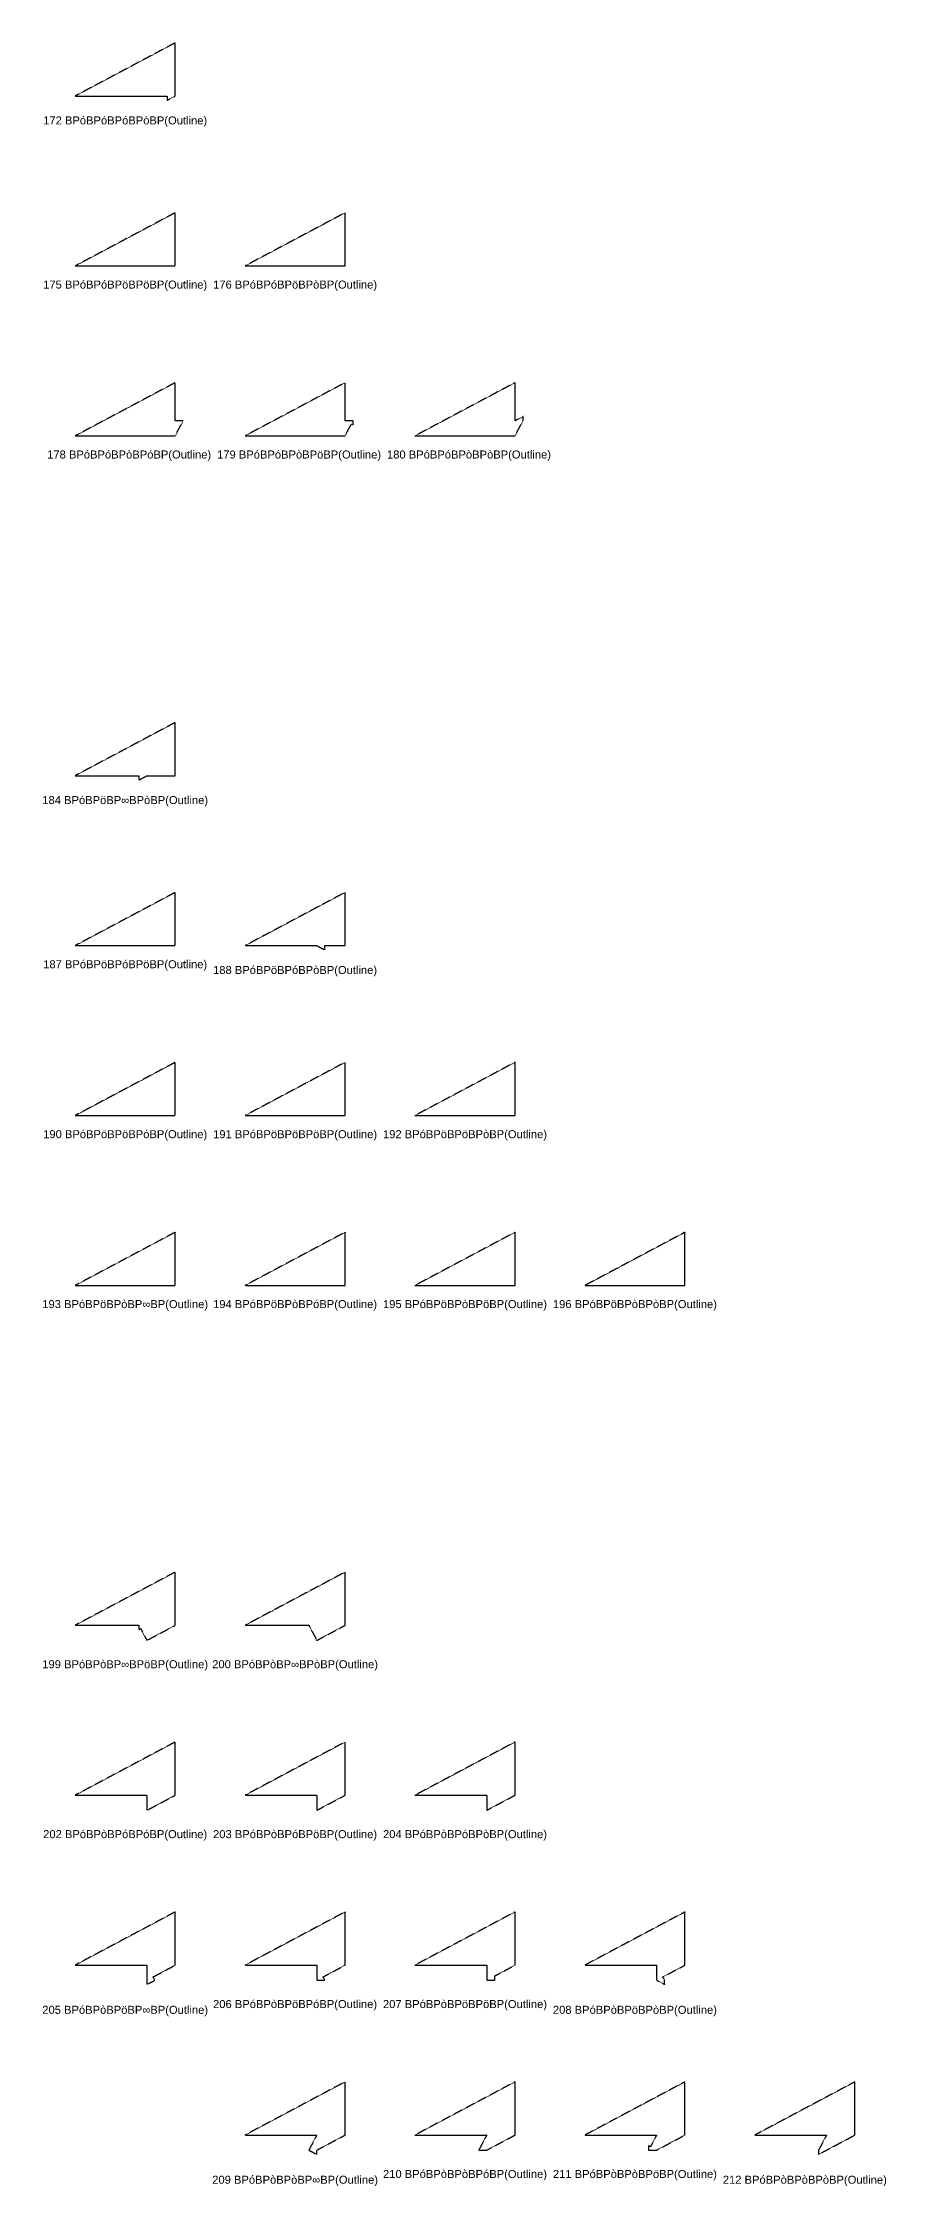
# Model space of a CAD drawing. Header units: millimetres. Extents: x 130908 to 599272, y -2842299 to 24518.
# Drawn here: x 419114 to 545587, y -1774913 to -1453486 of the extents above; entities that cross this region are included whole.
import ezdxf
from ezdxf.enums import TextEntityAlignment as Align

# ---------------------------------------------------------------- set-up
doc = ezdxf.new("R2010")
doc.units = ezdxf.units.MM
doc.linetypes.add('DASHED', pattern=[19.05, 12.7, -6.35])
doc.styles.add('Arial', font='arial_0.ttf')

msp = doc.modelspace()

# ---------------------------------------------------------------- linework, layer by layer
at = {"linetype": 'DASHED'}
for points in [[(438960, -1461462), (438960, -1453486), (423960, -1461462), (437761, -1461462), (437761, -1462099)], [(438960, -1486945), (438960, -1478969), (423960, -1486945)], [(464443, -1486945), (464443, -1478969), (449443, -1486945)], [(440159, -1510173), (438960, -1510173), (438960, -1504452), (423960, -1512427), (438960, -1512427)], [(465642, -1510173), (464443, -1510173), (464443, -1504452), (449443, -1512427), (464443, -1512427), (465378, -1510670), (465642, -1510810)], [(489926, -1510173), (489926, -1504452), (474926, -1512427), (489926, -1512427), (491125, -1510173), (491125, -1509535)], [(423960, -1563393), (433521, -1563393), (433521, -1564031), (434719, -1563393), (438960, -1563393), (438960, -1555417)], [(423960, -1588876), (438960, -1588876), (438960, -1580900)], [(449443, -1588876), (460202, -1588876), (461401, -1589513), (461401, -1588876), (464443, -1588876), (464443, -1580900)], [(423960, -1614359), (438960, -1614359), (438960, -1606383)], [(449443, -1614359), (464443, -1614359), (464443, -1606383)], [(474926, -1614359), (489926, -1614359), (489926, -1606383)], [(423960, -1639842), (438960, -1639842), (438960, -1631866)], [(449443, -1639842), (464443, -1639842), (464443, -1631866)], [(474926, -1639842), (489926, -1639842), (489926, -1631866)], [(500409, -1639842), (515409, -1639842), (515409, -1631866)], [(433785, -1691304), (434719, -1693062), (438960, -1690807), (438960, -1682832), (423960, -1690807), (433521, -1690807), (433521, -1691445)], [(464443, -1682832), (449443, -1690807), (459003, -1690807), (460202, -1693062), (464443, -1690807)], [(434719, -1716290), (434719, -1718545), (438960, -1716290), (438960, -1708314), (423960, -1716290)], [(460202, -1716290), (460202, -1718545), (464443, -1716290), (464443, -1708314), (449443, -1716290)], [(485685, -1716290), (485685, -1718545), (489926, -1716290), (489926, -1708314), (474926, -1716290)], [(435654, -1743531), (438960, -1741773), (438960, -1733797), (423960, -1741773), (434719, -1741773), (434719, -1744665), (435918, -1744028)], [(461401, -1744028), (461137, -1743531), (464443, -1741773), (464443, -1733797), (449443, -1741773), (460202, -1741773), (460202, -1744028)], [(486884, -1743390), (489926, -1741773), (489926, -1733797), (474926, -1741773), (485685, -1741773), (485685, -1744028), (486884, -1744028)], [(512103, -1743531), (515409, -1741773), (515409, -1733797), (500409, -1741773), (511168, -1741773), (511168, -1744028), (512367, -1744665), (512367, -1744028)], [(464443, -1759280), (449443, -1767256), (460202, -1767256), (459003, -1769510), (460202, -1770148), (460202, -1769510), (464443, -1767256)], [(484486, -1769510), (485685, -1769510), (489926, -1767256), (489926, -1759280), (474926, -1767256), (485685, -1767256)], [(509969, -1769510), (511168, -1769510), (515409, -1767256), (515409, -1759280), (500409, -1767256), (511168, -1767256), (510233, -1769014), (509969, -1768873)], [(540892, -1759280), (525892, -1767256), (536651, -1767256), (535452, -1769510), (535452, -1770148), (540892, -1767256)]]:
    msp.add_lwpolyline(points, close=True, dxfattribs=at)

# ---------------------------------------------------------------- texts
at = {"linetype": 'DASHED', "ltscale": 100, "style": 'Arial'}
for s, p in [('172 BPóBPóBPóBPòBP(Outline)', (431460, -1465114)), ('175 BPóBPóBPöBPöBP(Outline)', (431460, -1489736)), ('176 BPóBPóBPöBPòBP(Outline)', (456943, -1489736)), ('178 BPóBPóBPòBPóBP(Outline)', (432060, -1515219)), ('179 BPóBPóBPòBPöBP(Outline)', (457542, -1515219)), ('180 BPóBPóBPòBPòBP(Outline)', (483025, -1515219)), ('184 BPóBPöBP∞BPòBP(Outline)', (431460, -1567045)), ('187 BPóBPöBPóBPöBP(Outline)', (431460, -1591667)), ('188 BPóBPöBPóBPòBP(Outline)', (456943, -1592528)), ('190 BPóBPöBPöBPóBP(Outline)', (431460, -1617150)), ('191 BPóBPöBPöBPöBP(Outline)', (456943, -1617150)), ('192 BPóBPöBPöBPòBP(Outline)', (482426, -1617150)), ('193 BPóBPöBPòBP∞BP(Outline)', (431460, -1642633)), ('194 BPóBPöBPòBPóBP(Outline)', (456943, -1642633)), ('195 BPóBPöBPòBPöBP(Outline)', (482426, -1642633)), ('196 BPóBPöBPòBPòBP(Outline)', (507909, -1642633)), ('199 BPóBPòBP∞BPöBP(Outline)', (431460, -1696643)), ('200 BPóBPòBP∞BPòBP(Outline)', (456943, -1696643)), ('202 BPóBPòBPóBPóBP(Outline)', (431460, -1722126)), ('203 BPóBPòBPóBPöBP(Outline)', (456943, -1722126)), ('204 BPóBPòBPóBPòBP(Outline)', (482426, -1722126)), ('205 BPóBPòBPöBP∞BP(Outline)', (431460, -1748469)), ('206 BPóBPòBPöBPóBP(Outline)', (456943, -1747608)), ('207 BPóBPòBPöBPöBP(Outline)', (482426, -1747608)), ('208 BPóBPòBPöBPòBP(Outline)', (507909, -1748469)), ('209 BPóBPòBPòBP∞BP(Outline)', (456943, -1773952)), ('210 BPóBPòBPòBPóBP(Outline)', (482426, -1773091)), ('211 BPóBPòBPòBPöBP(Outline)', (507909, -1773091)), ('212 BPóBPòBPòBPòBP(Outline)', (533392, -1773952))]:
    msp.add_text(s, height=1200, dxfattribs=at).set_placement(p, align=Align.MIDDLE_CENTER)

doc.saveas('drawing.dxf')
